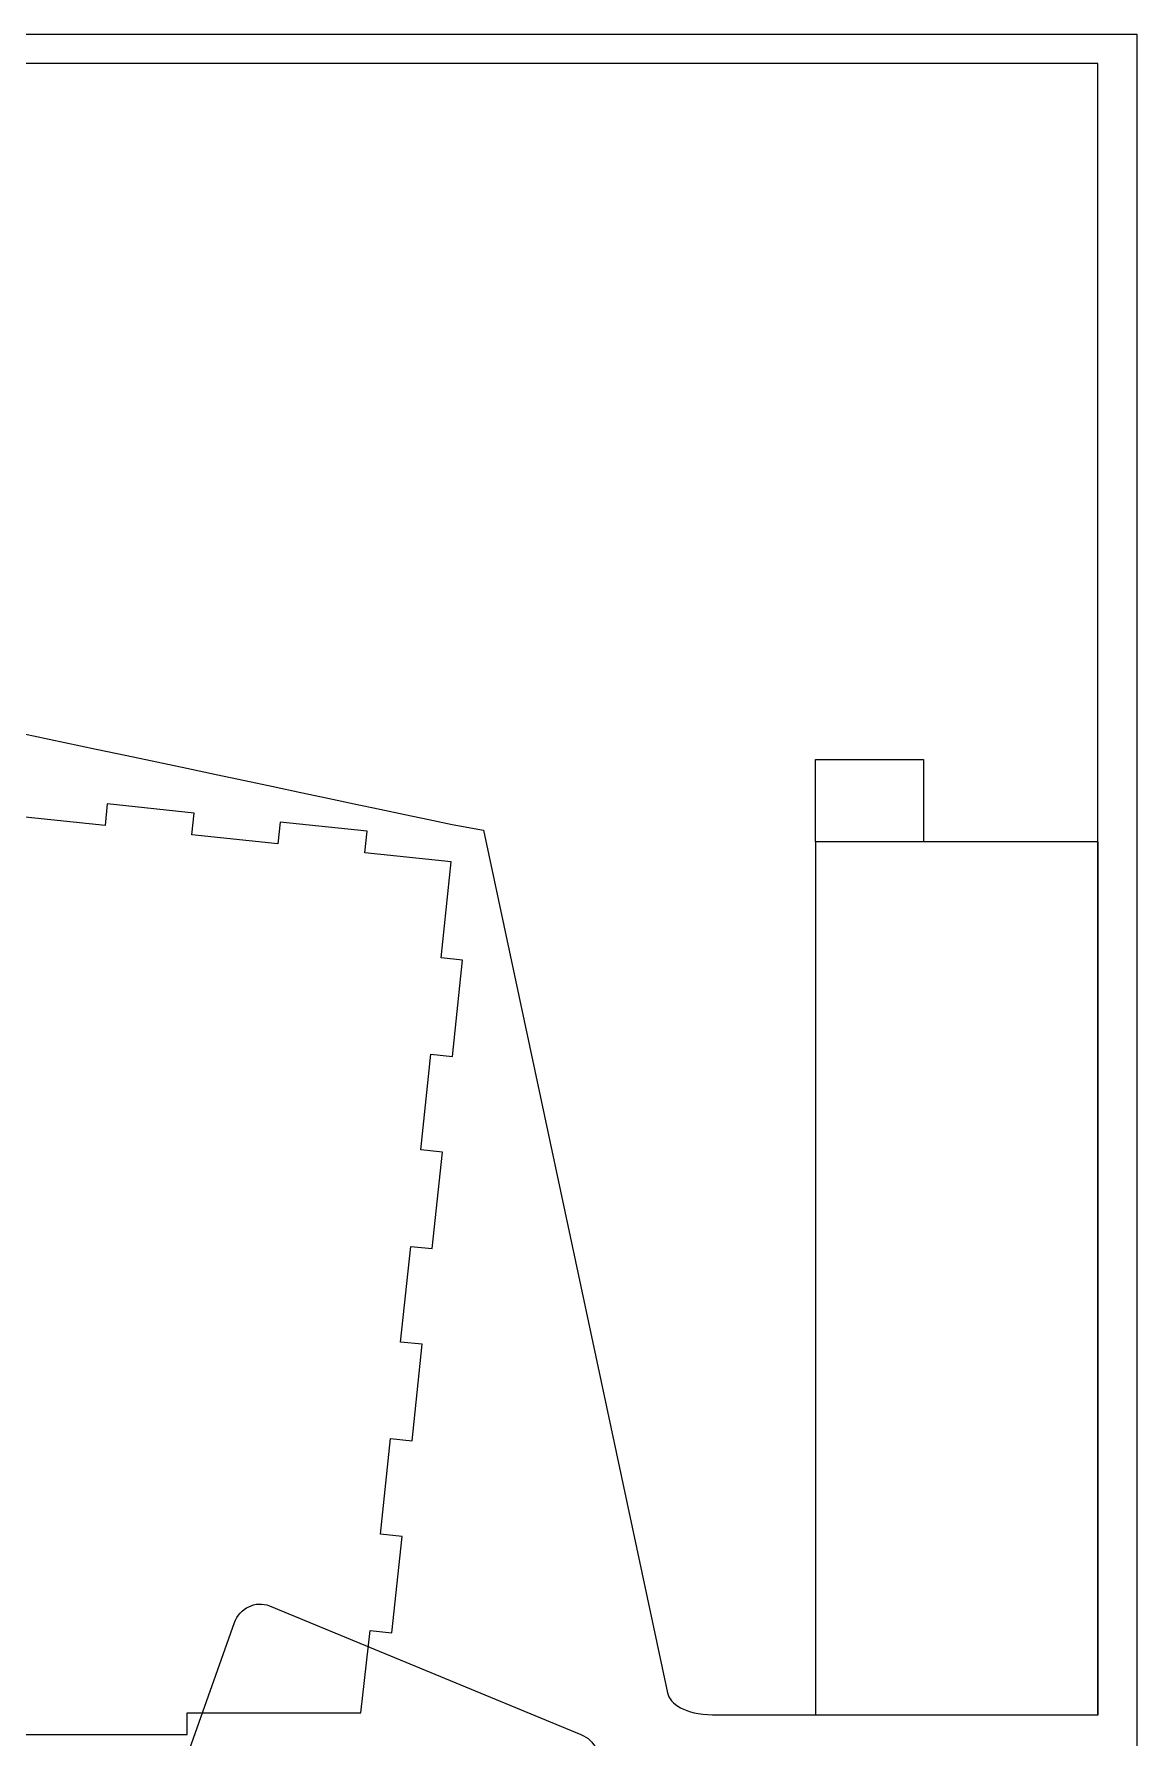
# Model space of a CAD drawing. Extents: x 10 to 3877, y -272 to 1728.
# Drawn here: x 956.1 to 1209.8, y 300.5 to 692.5 of the extents above; entities that cross this region are included whole.
import ezdxf

# ---------------------------------------------------------------- set-up
doc = ezdxf.new("R2010")
doc.units = 0
doc.layers.add('Calque_1', color=7, linetype='CONTINUOUS')

msp = doc.modelspace()

# ---------------------------------------------------------------- linework, layer by layer
at = {"layer": 'Calque_1', "color": 3}
for p, q in [((10.250001, 692.530124), (1209.750017, 692.530124)), ((1209.750017, 692.530124), (1209.750017, 93.030108)), ((1135.776506, 506.702336), (1135.776506, 305.870043)), ((1200.826435, 506.702336), (1135.776506, 506.702336)), ((1200.826435, 305.870043), (1200.826435, 506.702336)), ((1135.776506, 305.870043), (1200.826435, 305.870043))]:
    msp.add_line(p, q, dxfattribs=at)
at = {"layer": 'Calque_1', "color": 7}
for p, q in [((958.886081, 685.748227), (918.9861, 685.74823)), ((998.986069, 685.748229), (958.885972, 685.748266)), ((958.885972, 685.748266), (958.886081, 685.748227)), ((998.986097, 685.748226), (998.986069, 685.748229)), ((1038.886023, 685.748228), (998.986097, 685.748226)), ((1038.886054, 685.748253), (1038.886023, 685.748228)), ((1078.986098, 685.74825), (1038.886054, 685.748253)), ((1078.986095, 685.748222), (1078.986098, 685.74825)), ((1118.88602, 685.748224), (1078.986095, 685.748222)), ((1118.886051, 685.748249), (1118.88602, 685.748224)), ((1158.986121, 685.748215), (1118.886051, 685.748249)), ((1200.76113, 685.74822), (1158.986036, 685.748224)), ((1158.986036, 685.748224), (1158.986121, 685.748215)), ((1200.761124, 661.150222), (1200.76113, 685.74822)), ((1200.761009, 661.150205), (1200.761124, 661.150222)), ((1200.761075, 639.285509), (1200.761009, 661.150205)), ((1200.761134, 639.285531), (1200.761075, 639.285509)), ((1200.761134, 617.620819), (1200.761134, 639.285531)), ((1200.761025, 595.756084), (1200.761075, 617.620796)), ((1200.761075, 617.620796), (1200.761134, 617.620819)), ((1200.761138, 595.756072), (1200.761025, 595.756084)), ((1200.761141, 574.091388), (1200.761138, 595.756072)), ((1200.761094, 552.226703), (1200.76106, 574.091425)), ((1200.76106, 574.091425), (1200.761141, 574.091388)), ((1200.761125, 552.226728), (1200.761094, 552.226703)), ((1200.761123, 530.561988), (1200.761125, 552.226728)), ((1200.761017, 508.697281), (1200.761069, 530.562022)), ((1200.761069, 530.562022), (1200.761123, 530.561988)), ((1135.776506, 506.702336), (1135.776506, 525.602338)), ((1135.776506, 525.602338), (1160.676507, 525.602338)), ((1160.676507, 525.602338), (1160.676507, 506.702336)), ((972.894503, 515.411446), (972.371884, 510.438804)), ((992.884445, 513.310415), (972.894503, 515.411446)), ((972.371884, 510.438804), (952.53121, 512.524144)), ((992.361769, 508.3378), (992.884445, 513.310415)), ((1012.675363, 511.230268), (1012.152772, 506.257681)), ((1032.665276, 509.129264), (1012.675363, 511.230268)), ((1052.25525, 510.698684), (1059.412468, 509.390001)), ((1012.152772, 506.257681), (992.361769, 508.3378)), ((1032.142657, 504.156706), (1032.665276, 509.129264)), ((1059.412468, 509.390001), (1101.734121, 310.87013)), ((1160.676507, 506.702336), (1135.776506, 506.702336)), ((1200.761132, 508.697297), (1200.761017, 508.697281)), ((1200.761132, 487.032585), (1200.761132, 508.697297)), ((1051.983303, 502.071366), (1032.142657, 504.156706)), ((1049.665779, 480.020553), (1051.983303, 502.071366)), ((1200.761027, 465.167878), (1200.761048, 487.032593)), ((1200.761048, 487.032593), (1200.761132, 487.032585)), ((1054.638365, 479.497934), (1049.665779, 480.020553)), ((1052.305178, 457.297995), (1054.638365, 479.497934)), ((1200.761139, 465.167866), (1200.761027, 465.167878)), ((1200.761142, 443.503182), (1200.761139, 465.167866)), ((1045.020034, 435.819557), (1047.332507, 457.820642)), ((1047.332507, 457.820642), (1052.305178, 457.297995)), ((1200.761093, 421.638469), (1200.761108, 443.503128)), ((1200.761108, 443.503128), (1200.761142, 443.503182)), ((1049.992649, 435.296937), (1045.020034, 435.819557)), ((1047.659236, 413.096998), (1049.992649, 435.296937)), ((1200.761146, 421.638435), (1200.761093, 421.638469)), ((1200.761121, 399.973754), (1200.761146, 421.638435)), ((1040.374346, 391.618617), (1042.686762, 413.619646)), ((1042.686762, 413.619646), (1047.659236, 413.096998)), ((1200.761051, 378.109114), (1200.761093, 399.973757)), ((1200.761093, 399.973757), (1200.761121, 399.973754)), ((1045.347073, 391.095997), (1040.374346, 391.618617)), ((1043.01366, 368.89603), (1045.347073, 391.095997)), ((1200.761131, 378.109068), (1200.761051, 378.109114)), ((1200.761128, 356.444325), (1200.761131, 378.109068)), ((1035.728573, 347.417648), (1038.041045, 369.418706)), ((1038.041045, 369.418706), (1043.01366, 368.89603)), ((1200.761129, 334.579556), (1200.761078, 356.444393)), ((1200.761078, 356.444393), (1200.761128, 356.444325)), ((1040.701272, 346.895001), (1035.728573, 347.417648)), ((1038.367802, 324.69509), (1040.701272, 346.895001)), ((1200.761139, 334.579646), (1200.761129, 334.579556)), ((1200.761522, 305.870075), (1200.761139, 334.579646)), ((1010.233403, 330.900255), (1081.8211, 301.322691)), ((1010.233403, 330.900255), (1010.233403, 330.900255)), ((976.305027, 254.148122), (1002.16225, 327.055273)), ((1031.242086, 306.30295), (1033.395329, 325.217709)), ((1033.395329, 325.217709), (1038.367802, 324.69509)), ((991.292034, 301.302959), (991.29209, 306.302808)), ((991.29209, 306.302808), (1031.242086, 306.30295)), ((1112.111525, 305.870075), (1135.776523, 305.870076)), ((1135.776523, 305.870076), (1168.986524, 305.870075)), ((1168.986524, 305.870075), (1200.761522, 305.870075)), ((951.192037, 301.302705), (991.292034, 301.302959))]:
    msp.add_line(p, q, dxfattribs=at)
for points in [[(692.330763, 586.953042), (692.330763, 586.953042), (940.022549, 534.398884), (1052.25525, 510.698684)], [(1002.16225, 327.055273), (1003.3329, 330.356043), (1006.996583, 332.237597), (1010.233403, 330.900255)], [(1101.734121, 310.87013), (1102.343939, 308.439735), (1105.782787, 305.863277), (1112.111525, 305.870075)], [(1081.8211, 301.322691), (1085.057921, 299.985348), (1086.836731, 296.552307), (1085.666082, 293.251537)]]:
    msp.add_open_spline(points, degree=3, dxfattribs=at)

doc.saveas('drawing.dxf')
